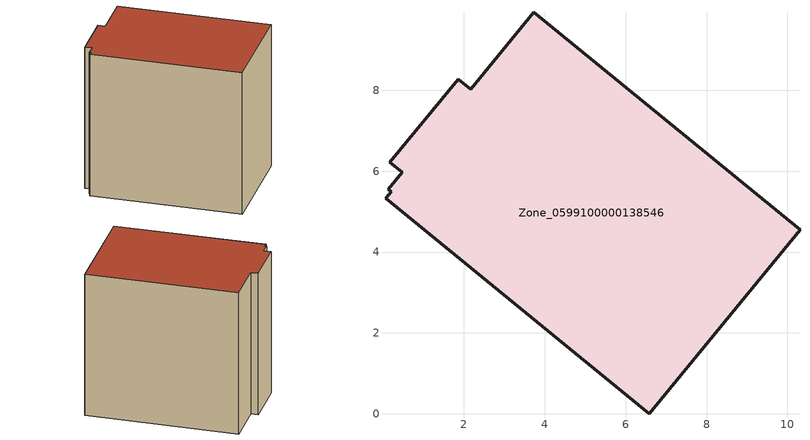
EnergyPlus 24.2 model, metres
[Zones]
Zone_0599100000138546
 floor ground (C_G): 1.86,8.27 2.17,8.02 3.73,9.93 10.31,4.55 6.58,0 0.07,5.33 0.2,5.49 0.14,5.55 0.48,5.97 0.17,6.22 z0
 wall outside (C_F): 2.17,8.02 1.86,8.27 0.17,6.22 0.48,5.97 0.14,5.55 0.2,5.49 0.07,5.33 6.58,0 10.31,4.55 3.73,9.93 2.17,8.02 z0:8.44
 roof outside (C_R): 0.17,6.22 0.48,5.97 0.14,5.55 0.2,5.49 0.07,5.33 6.58,0 10.31,4.55 3.73,9.93 2.17,8.02 1.86,8.27 z8.44
[BUILDING]
Pand.0599100000138546: North Axis=0; Terrain=City; Loads Convergence Tolerance Value=0.04; Temperature Convergence Tolerance Value=0.4; Solar Distribution=FullExterior; Maximum Number of Warmup Days=25; Minimum Number of Warmup Days=1
[Site:Location]
Rotterdam.The.Hague.AP_ZH_NLD Design_Conditions: Latitude=51.96; Longitude=4.45; Time Zone=1; Elevation=-4.5
[SITE:GROUNDTEMPERATURE:BUILDINGSURFACE]
18, 18, 18, 18, 18, 18, 18, 18, 18, 18, 18, 18
[MATERIAL] Thermal Absorptance=0.9; Solar Absorptance=0.7; Visible Absorptance=0.7
Name | Roughness | Thickness | Conductivity | Density | Specific Heat
G.TC.1946-1964 | MediumSmooth | 0.15 | 1 | 540 | 1210
F.TC.1946-1964 | Rough | 0.3 | 0.857143 | 1920 | 840
R.TC.1946-1964 | MediumRough | 0.2 | 0.235294 | 1500 | 1000
[CONSTRUCTION]
C_G: G.TC.1946-1964
C_F: F.TC.1946-1964
C_R: R.TC.1946-1964
[ZONE]
Zone_0599100000138546: Type=1; Multiplier=1; Ceiling Height=Autocalculate; Volume=Autocalculate; Floor Area=autocalculate; Part of Total Floor Area=Yes
[ZONEINFILTRATION:DESIGNFLOWRATE]
Infil_Zone_0599100000138546: Zone or ZoneList or Space or SpaceList=Zone_0599100000138546; Schedule=AlwaysOn; Design Flow Rate Calculation Method=Flow/Area; Flow Rate per Floor Area=0.003; Constant Term Coefficient=1; Temperature Term Coefficient=0; Velocity Term Coefficient=0; Velocity Squared Term Coefficient=0
[HVACTEMPLATE:ZONE:IDEALLOADSAIRSYSTEM]
Zone_0599100000138546: Maximum Heating Supply Air Temperature=50; Minimum Cooling Supply Air Temperature=13; Maximum Heating Supply Air Humidity Ratio=0.0156; Minimum Cooling Supply Air Humidity Ratio=0.0077; Heating Limit=NoLimit; Cooling Limit=NoLimit; Dehumidification Control Type=ConstantSensibleHeatRatio; Cooling Sensible Heat Ratio=0.7; Dehumidification Setpoint=60; Humidification Control Type=None; Humidification Setpoint=30; Outdoor Air Method=None; Outdoor Air Flow Rate per Person=0.00944; Outdoor Air Flow Rate per Zone Floor Area=0; Outdoor Air Flow Rate per Zone=0; Demand Controlled Ventilation Type=None; Outdoor Air Economizer Type=NoEconomizer; Heat Recovery Type=None; Sensible Heat Recovery Effectiveness=0.7; Latent Heat Recovery Effectiveness=0.65
[ZONECONTROL:THERMOSTAT]
ThermostatControl_Zone_0599100000138546: Zone or ZoneList=Zone_0599100000138546; Control Type Schedule=DualSetpointControlType; Control 1=Thermostat_Zone_0599100000138546; Temperature Difference Between Cutout And Setpoint=0
[THERMOSTATSETPOINT:DUALSETPOINT]
Thermostat_Zone_0599100000138546: Heating Setpoint Temperature Schedule=HeatingSetpoint_Zone_0599100000138546; Cooling Setpoint Temperature Schedule=CoolingSetpoint_Zone_0599100000138546
[SCHEDULE:COMPACT]
HeatingSetpoint_Zone_0599100000138546: Through: 12/31, For: AllDays, Until: 24:00, 21
CoolingSetpoint_Zone_0599100000138546: Through: 12/31, For: AllDays, Until: 24:00, 24
DualSetpointControlType: Through: 12/31, For: AllDays, Until: 24:00, 4
AlwaysOn: Through: 12/31, For: AllDays, Until: 24:00, 1
